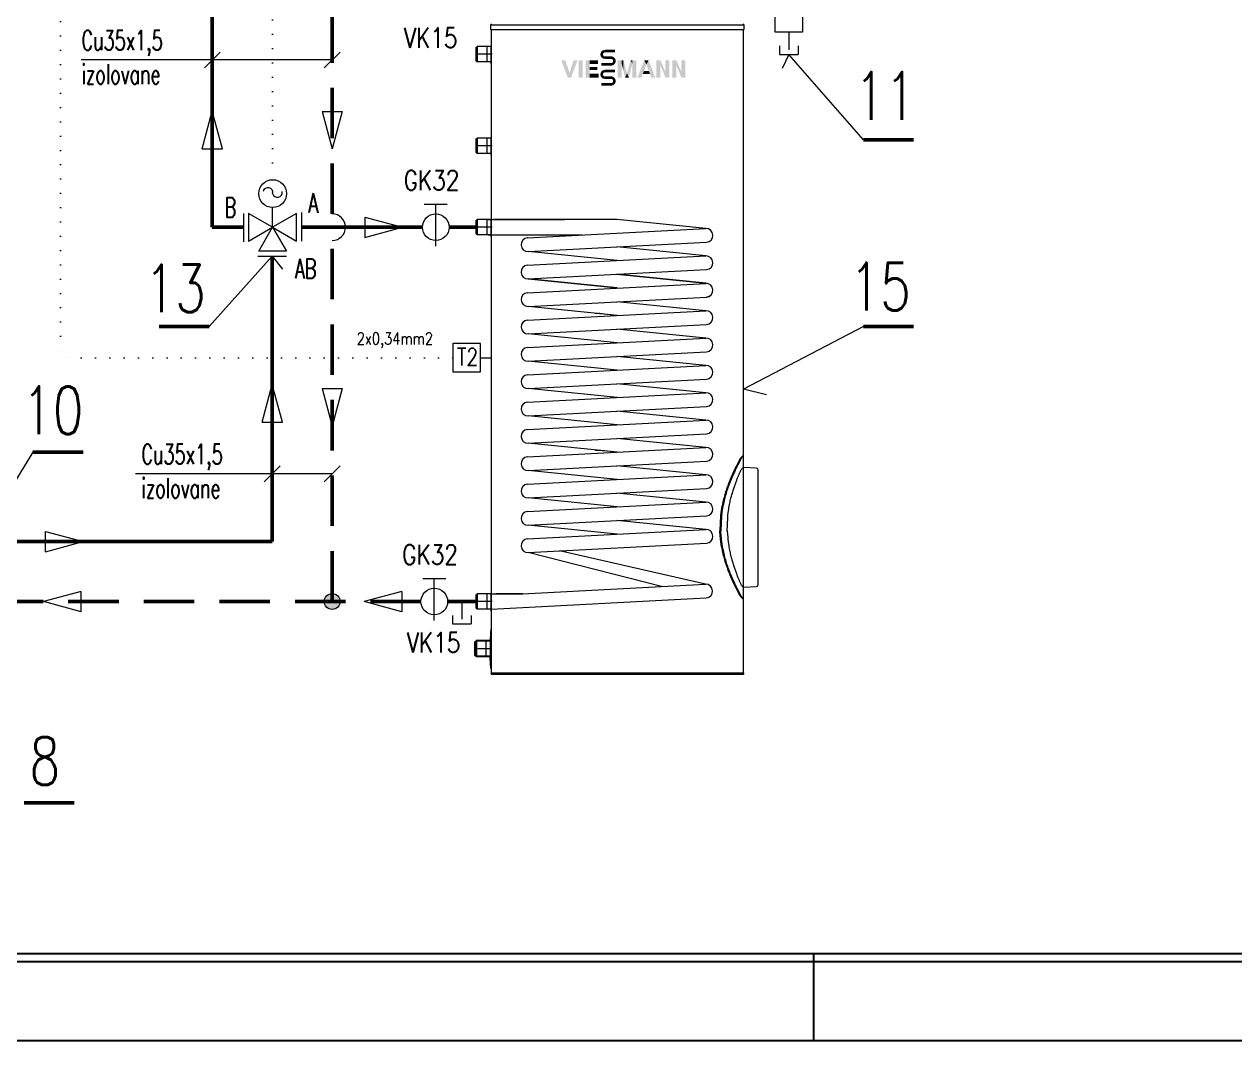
# Model space of a CAD drawing. Header units: millimetres. Extents: x 90740 to 167944, y -39332 to 25855.
# Drawn here: x 141867 to 149496, y 8713 to 15118 of the extents above; entities that cross this region are included whole.
import ezdxf

# ---------------------------------------------------------------- set-up
doc = ezdxf.new("R2010")
doc.units = ezdxf.units.MM
for name, pattern in [('ACAD_ISO07W100', [3, 0, -3]), ('DASHED2', [9.525, 6.35, -3.175]), ('MITTE2', [1.125, 0.75, -0.125, 0.125, -0.125])]:
    doc.linetypes.add(name, pattern=pattern)
for name, color, linetype, lineweight in [('ARMATURY', 7, 'Continuous', 9), ('PISMO-R', 6, 'Continuous', 9), ('POTRUBIE_UK', 1, 'Continuous', 50), ('PRIEČKY', 7, 'Continuous', 9), ('SPIATOCKA', 5, 'DASHED2', 50), ('STENY', 7, 'Continuous', 9), ('tenka', 161, 'Continuous', 9), ('TENKE', 7, 'Continuous', 9), ('UK_PRIVOD', 1, 'Continuous', 50)]:
    doc.layers.add(name, color=color, linetype=linetype, lineweight=lineweight)
doc.layers.add('NETLAC', color=6, linetype='Continuous', plot=False)
doc.layers.add('UK-PRIVOD', color=240, linetype='Continuous')
doc.layers.add('UK-TEXT', color=7, linetype='Continuous')
doc.styles.add('ROMANS', font='romans.shx', dxfattribs={"width": 0.65, "height": 100})
doc.styles.add('STYLE4', font='romans.shx', dxfattribs={"width": 0.75, "height": 125})
doc.styles.add('TEXT125', font='romans.shx', dxfattribs={"width": 0.8, "height": 100})

msp = doc.modelspace()

# ---------------------------------------------------------------- hatches: boundary and pattern name
at = {"layer": 'TENKE'}
h = msp.add_hatch(color=256, dxfattribs=at)
h.paths.add_polyline_path([(143807.6, 11530.3, 0.414214), (143757.6, 11480.3), (143807.6, 11480.3)])
h.paths.add_polyline_path([(143807.6, 11530.3), (143807.6, 11430.3, 0.414214), (143857.6, 11480.3, 0.414214)])
h.paths.add_polyline_path([(143807.6, 11480.3), (143757.6, 11480.3, 0.414214), (143807.6, 11430.3)])

# ---------------------------------------------------------------- linework, layer by layer
for p, q in [((144709, 11226.1, 0.8), (144714.8, 11231.8, 0.8)), ((144709, 11140.5, 0.8), (144709, 11226.1, 0.8)), ((144714.8, 11231.8, 0.8), (144714.8, 11134.8, 0.8)), ((144802.6, 11231.8, 0.8), (144714.8, 11231.8, 0.8)), ((144714.8, 11134.8, 0.8), (144709, 11140.5, 0.8)), ((144802.6, 11134.8, 0.8), (144714.8, 11134.8, 0.8)), ((146843.9, 8713.1), (146843.9, 9263.1))]:
    msp.add_line(p, q)
for points in [[(136843.9, 9213.1), (167343.9, 9213.1), (167343.9, 23063.1), (136843.9, 23063.1)], [(136893.9, 9263.1), (167293.9, 9263.1), (167293.9, 23013.1), (136893.9, 23013.1)]]:
    msp.add_lwpolyline(points, close=True)
at = {"color": 1, "const_width": 16, "elevation": 1}
for points in [[(145589.8, 14948.4), (145526, 14948.4, 0.954221), (145526, 14906.6), (145567.2, 14906.6, -0.925938), (145567.2, 14865.1), (145503.9, 14865.1)], [(145589.8, 14822.4), (145526, 14822.4, 0.954221), (145526, 14780.7), (145567.2, 14780.7, -0.925938), (145567.2, 14739.2), (145503.9, 14739.2)]]:
    msp.add_lwpolyline(points, format="xyb", dxfattribs=at)
at = {"color": 1}
for points in [[(145251.5, 14891, 1), (145276.5, 14891, 1), (145292.3, 14781.9, 1), (145313.3, 14781.9, 1)], [(145303.4, 14810.6, 1), (145313.4, 14781.9, 1), (145329.2, 14891, 1), (145354.2, 14891, 1)], [(145360.7, 14891, 1), (145385.3, 14891, 1), (145360.7, 14781.9, 1), (145385.3, 14781.9, 1)], [(145429.5, 14891, 1), (145404.9, 14891, 1), (145429.5, 14781.9, 1), (145404.9, 14781.9, 1)], [(145483.6, 14891, 1), (145483.6, 14867.3, 1), (145429.7, 14891, 1), (145429.7, 14867.3, 1)], [(145607.3, 14781.9, 1), (145631.9, 14781.9, 1), (145607.3, 14891, 1), (145631.9, 14891, 1)], [(145632, 14869.3, 1), (145631.9, 14891, 1), (145643.4, 14822.6, 1), (145643.4, 14891, 1)], [(145643.4, 14822.6, 1), (145643.4, 14891, 1), (145653.3, 14781.9, 1), (145665.6, 14807.4, 1)], [(145677.7, 14781.9, 1), (145665.7, 14807.3, 1), (145699.1, 14870.1, 1), (145688, 14890.8, 1)], [(145699.1, 14870.1, 1), (145688, 14890.8, 1), (145699.4, 14891, 1)], [(145699.3, 14781.9, 1), (145723.9, 14781.9, 1), (145699.3, 14891, 1), (145723.9, 14891, 1)], [(145731.8, 14781.9, 1), (145756.9, 14781.9, 1), (145773.7, 14891, 1), (145787.8, 14864.9, 1)], [(145773.7, 14891, 1), (145787.8, 14864.9, 1), (145801.9, 14891, 1)], [(145801.9, 14891, 1), (145787.8, 14864.7, 1), (145843.2, 14781.9, 1), (145818.1, 14781.9, 1)], [(145851.3, 14781.9, 1), (145876.1, 14781.9, 1), (145851.3, 14891, 1), (145876.1, 14891, 1)], [(145908.1, 14781.9, 1), (145908.2, 14816.3, 1), (145876.1, 14857.9, 1), (145876.1, 14891, 1)], [(145908.1, 14781.9, 1), (145932.8, 14781.9, 1), (145908.1, 14891, 1), (145932.8, 14891, 1)], [(145951.8, 14781.9, 1), (145976.5, 14781.9, 1), (145951.8, 14891, 1), (145976.5, 14891, 1)], [(146008.6, 14781.9, 1), (146008.7, 14816.3, 1), (145976.5, 14857.9, 1), (145976.5, 14891, 1)], [(146008.6, 14781.9, 1), (146033.3, 14781.9, 1), (146008.6, 14891, 1), (146033.3, 14891, 1)], [(145478.9, 14847.4, 1), (145478.9, 14828.6, 1), (145429.5, 14847.4, 1), (145429.5, 14828.6, 1)], [(145486.4, 14805.6, 1), (145486.4, 14781.9, 1), (145429.5, 14805.6, 1), (145429.5, 14781.9, 1)], [(145653.3, 14781.9, 1), (145665.6, 14807.4, 1), (145677.7, 14781.9, 1), (145665.7, 14807.3, 1)], [(145765, 14803.7, 1), (145771.9, 14822.5, 1), (145810.2, 14803.7, 1), (145803.4, 14822.5, 1)]]:
    msp.add_solid(points, dxfattribs=at)
at = {"layer": 'ARMATURY', "ltscale": 2}
for p, q in [((146684.9, 15067.9, 0.4), (146684.9, 14956.8, 0.4)), ((146626.3, 14980.6, 0.4), (146626.3, 14927.9, 0.4)), ((146743.5, 14980.6, 0.4), (146743.5, 14927.9, 0.4)), ((146626.3, 14927.9, 0.4), (146743.5, 14927.9, 0.4)), ((143432.3, 13838.7, 1.5), (143432.3, 13962.8, 1.5)), ((144460.1, 13719.7, 0.8), (144460.1, 13982.5, 0.8)), ((143250, 13746.5, 1.5), (143250, 13926, 1.5)), ((143432.3, 13838.7, 1.5), (143281.1, 13926, 1.5)), ((143281.1, 13926, 1.5), (143281.1, 13751.5, 1.5)), ((143583.5, 13926, 1.5), (143432.3, 13838.7, 1.5)), ((143583.5, 13751.5, 1.5), (143583.5, 13926, 1.5)), ((143614.6, 13931, 1.5), (143614.6, 13751.5, 1.5)), ((143281.1, 13751.5, 1.5), (143432.3, 13838.7, 1.5)), ((143345, 13687.5, 1.5), (143432.3, 13838.7, 1.5)), ((143432.3, 13838.7, 1.5), (143583.5, 13751.5, 1.5)), ((143432.3, 13838.7, 1.5), (143519.6, 13687.5, 1.5)), ((143519.6, 13687.5, 1.5), (143345, 13687.5, 1.5)), ((143340, 13656.4, 1.5), (143519.6, 13656.4, 1.5)), ((144451.1, 11361.3, 0.8), (144451.1, 11624.1, 0.8)), ((144624.4, 11480.3, 0.3), (144624.4, 11369.3, 0.3)), ((144565.8, 11393.1, 0.3), (144565.8, 11340.4, 0.3)), ((144683, 11393.1, 0.3), (144683, 11340.4, 0.3)), ((144565.8, 11340.4, 0.3), (144683, 11340.4, 0.3))]:
    msp.add_line(p, q, dxfattribs=at)
at = {"layer": 'ARMATURY'}
for p, q in [((144532, 13982.5, 0.8), (144388.2, 13982.5, 0.8)), ((144523, 11624.1, 0.8), (144379.2, 11624.1, 0.8))]:
    msp.add_line(p, q, dxfattribs=at)
at = {"layer": 'ARMATURY', "ltscale": 2}
msp.add_circle((143432.3, 14050.5, 1.5), 87.7, dxfattribs=at)
at = {"layer": 'ARMATURY'}
for centre in [(144460.1, 13838.7, 0.8), (144451.1, 11480.3, 0.8)]:
    msp.add_circle(centre, 84, dxfattribs=at)
at = {"layer": 'ARMATURY', "ltscale": 2}
for centre, start, end in [((143402.5, 14057.4, 1.5), 346.96176, 166.96176), ((143462.2, 14057.4, 1.5), 193.03824, 13.03824)]:
    msp.add_arc(centre, 30.7, start, end, dxfattribs=at)
at = {"layer": 'ARMATURY'}
msp.add_arc((143807.6, 13838.7, 1), 84, 270, 90, dxfattribs=at)
at = {"layer": 'NETLAC'}
msp.add_lwpolyline([(167943.9, 8713.1), (136343.9, 8713.1), (136343.9, 23563.1), (167943.9, 23563.1)], close=True, dxfattribs=at)
at = {"layer": 'PISMO-R', "color": 4}
for p, q in [((143807.6, 14892.5, 1), (142225.8, 14892.5, 1)), ((143002, 14842.5, 1), (143102, 14942.5, 1)), ((143757.6, 14842.5, 1), (143857.6, 14942.5, 1)), ((143807.6, 12285, 1), (142567.7, 12285, 1)), ((143379.8, 12235, 1), (143479.8, 12335, 1)), ((143757.6, 12235, 1), (143857.6, 12335, 1))]:
    msp.add_line(p, q, dxfattribs=at)
at = {"layer": 'PISMO-R', "color": 0}
for p, q in [((147155.7, 14388.7, 0), (146684.9, 14927.9, 0.4)), ((143032.4, 13213.5, 0.7), (143429.8, 13656.4, 1.5)), ((147155.7, 13213.5, 0), (146399.6, 12818.7, 0.8)), ((141921.7, 12422, 1), (141370.8, 11526.2, 1.2))]:
    msp.add_line(p, q, dxfattribs=at)
at = {"layer": 'SPIATOCKA', "ltscale": 50}
for p, q in [((143807.6, 13922.7, 1), (143807.6, 15289.6, 1)), ((143807.6, 11480.3, 1), (143807.6, 13754.7, 1)), ((144367.1, 11480.3, 0.8), (141674.1, 11480.3, 1)), ((144713.7, 11480.3, 0.8), (144535.1, 11480.3, 0.8))]:
    msp.add_line(p, q, dxfattribs=at)
at = {"layer": 'STENY'}
for p, q in [((144804.8, 15110.9, 0.8), (144804.8, 15083.9, 0.8)), ((146404.6, 15110.9, 0.8), (144804.8, 15110.9, 0.8)), ((146404.6, 15083.9, 0.8), (146404.6, 15110.9, 0.8)), ((144804.8, 15083.9, 0.8), (144956.2, 15083.9, 0.8)), ((144809.8, 15083.9, 0.8), (144809.8, 11030.2, 0.8)), ((144956.2, 15083.9, 0.8), (146404.6, 15083.9, 0.8)), ((146399.6, 11030.2, 0.8), (146399.6, 15083.9, 0.8)), ((144714.8, 14971.1, 0.8), (144720.6, 14976.8, 0.8)), ((144714.8, 14885.5, 0.8), (144714.8, 14971.1, 0.8)), ((144720.6, 14976.8, 0.8), (144720.6, 14879.8, 0.8)), ((144808.4, 14976.8, 0.8), (144720.6, 14976.8, 0.8)), ((144782.4, 14976.8, 0.8), (144782.4, 14879.8, 0.8)), ((144808.4, 14976.8, 0.8), (144808.4, 14879.8, 0.8)), ((144815.6, 14928.3, 0.8), (144714.8, 14928.3, 0.8)), ((144720.6, 14879.8, 0.8), (144714.8, 14885.5, 0.8)), ((144808.4, 14879.8, 0.8), (144720.6, 14879.8, 0.8)), ((144714.8, 14394.8, 0.8), (144720.6, 14400.5, 0.8)), ((144714.8, 14309.2, 0.8), (144714.8, 14394.8, 0.8)), ((144815.6, 14352, 0.8), (144714.8, 14352, 0.8)), ((144720.6, 14400.5, 0.8), (144720.6, 14303.5, 0.8)), ((144808.4, 14400.5, 0.8), (144720.6, 14400.5, 0.8)), ((144782.4, 14400.5, 0.8), (144782.4, 14303.5, 0.8)), ((144808.4, 14400.5, 0.8), (144808.4, 14303.5, 0.8)), ((144720.6, 14303.5, 0.8), (144714.8, 14309.2, 0.8)), ((144808.4, 14303.5, 0.8), (144720.6, 14303.5, 0.8)), ((144714.8, 13881.5, 0.8), (144720.6, 13887.3, 0.8)), ((144720.6, 13887.3, 0.8), (144720.6, 13790.2, 0.8)), ((144808.4, 13887.3, 0.8), (144720.6, 13887.3, 0.8)), ((144782.4, 13887.3, 0.8), (144782.4, 13790.2, 0.8)), ((144808.4, 13887.3, 0.8), (144808.4, 13790.2, 0.8)), ((145601, 13886.7, 0.8), (144823.2, 13887.1, 0.8)), ((144714.8, 13796, 0.8), (144714.8, 13881.5, 0.8)), ((144815.6, 13838.7, 0.8), (144714.8, 13838.7, 0.8)), ((144720.6, 13790.2, 0.8), (144714.8, 13796, 0.8)), ((144808.4, 13790.2, 0.8), (144720.6, 13790.2, 0.8)), ((145042.9, 13685.1, 0.8), (146166.6, 13744, 0.8)), ((145038.4, 13598.8, 0.8), (146162, 13657.7, 0.8)), ((145603.9, 13628.5, 0.8), (145042.9, 13685.1, 0.8)), ((146162, 13657.7, 0.8), (145601, 13714.3, 0.8)), ((145042.9, 13512.8, 0.8), (146166.6, 13571.7, 0.8)), ((145603.9, 13456.1, 0.8), (145042.9, 13512.8, 0.8)), ((145603.9, 13455.6, 0.8), (145042.9, 13512.2, 0.8)), ((146162, 13485.4, 0.8), (145601, 13542, 0.8)), ((146162, 13484.8, 0.8), (145601, 13541.4, 0.8)), ((145038.4, 13425.9, 0.8), (146162, 13484.8, 0.8)), ((145042.9, 13339.9, 0.8), (146166.6, 13398.8, 0.8)), ((146162, 13312.5, 0.8), (145601, 13369.1, 0.8)), ((145038.4, 13253.6, 0.8), (146162, 13312.5, 0.8)), ((145603.9, 13283.2, 0.8), (145042.9, 13339.9, 0.8)), ((145042.9, 13167.5, 0.8), (146166.6, 13226.4, 0.8)), ((145603.9, 13110.9, 0.8), (145042.9, 13167.5, 0.8)), ((145042.9, 12995.2, 0.8), (146166.6, 13054.1, 0.8)), ((145603.9, 12938.6, 0.8), (145042.9, 12995.2, 0.8)), ((146162, 12967.8, 0.8), (145601, 13024.5, 0.8)), ((145042.9, 12822.9, 0.8), (146166.6, 12881.8, 0.8)), ((145603.9, 12766.3, 0.8), (145042.9, 12822.9, 0.8)), ((146162, 12795.5, 0.8), (145601, 12852.1, 0.8)), ((145038.4, 12736.6, 0.8), (146162, 12795.5, 0.8)), ((145042.9, 12650.6, 0.8), (146166.6, 12709.5, 0.8)), ((146162, 12623.2, 0.8), (145601, 12679.8, 0.8)), ((145038.4, 12564.3, 0.8), (146162, 12623.2, 0.8)), ((145603.9, 12593.9, 0.8), (145042.9, 12650.6, 0.8)), ((145042.9, 12478.3, 0.8), (146166.6, 12537.1, 0.8)), ((145038.4, 12392, 0.8), (146162, 12450.9, 0.8)), ((145603.9, 12421.6, 0.8), (145042.9, 12478.3, 0.8)), ((146162, 12450.9, 0.8), (145601, 12507.5, 0.8)), ((145042.9, 12305.9, 0.8), (146166.6, 12364.8, 0.8)), ((146399.6, 12396.6, 0.8), (146393.8, 12396.6, 0.8)), ((146399.6, 12327.3, 0.8), (146399.6, 12396.6, 0.8)), ((145603.9, 12249.3, 0.8), (145042.9, 12305.9, 0.8)), ((146480.6, 12321.7, 0.8), (146402.4, 12324.5, 0.8)), ((146491.7, 11585.9, 0.8), (146491.7, 12310.2, 0.8)), ((145042.9, 12133.6, 0.8), (146166.6, 12192.5, 0.8)), ((145603.9, 12077, 0.8), (145042.9, 12133.6, 0.8)), ((146162, 12106.2, 0.8), (145601, 12162.9, 0.8)), ((145038.4, 12047.3, 0.8), (146162, 12106.2, 0.8)), ((145042.9, 11961.3, 0.8), (146166.6, 12020.2, 0.8)), ((146162, 11933.9, 0.8), (145601, 11990.5, 0.8)), ((145038.4, 11875, 0.8), (146162, 11933.9, 0.8)), ((145603.9, 11904.6, 0.8), (145042.9, 11961.3, 0.8)), ((145042.9, 11789, 0.8), (146166.6, 11847.8, 0.8)), ((145883.5, 11574.7, 0.8), (145042.9, 11789, 0.8)), ((146159.8, 11589.2, 0.8), (145240.9, 11799.3, 0.8)), ((144714.8, 11523.1, 0.8), (144720.6, 11528.9, 0.8)), ((144714.8, 11437.6, 0.8), (144714.8, 11523.1, 0.8)), ((144720.6, 11528.9, 0.8), (144720.6, 11431.8, 0.8)), ((144808.4, 11528.9, 0.8), (144720.6, 11528.9, 0.8)), ((144782.4, 11528.9, 0.8), (144782.4, 11431.8, 0.8)), ((144808.4, 11528.9, 0.8), (144808.4, 11431.8, 0.8)), ((145007, 11528.8, 0.8), (144841.6, 11528.9, 0.8)), ((145007, 11528.8, 0.8), (146159.8, 11589.2, 0.8)), ((146399.6, 11499.5, 0.8), (146399.6, 11568.8, 0.8)), ((146402.4, 11571.6, 0.8), (146480.6, 11574.4, 0.8)), ((144815.6, 11480.3, 0.8), (144714.8, 11480.3, 0.8)), ((144809.8, 11432.2, 0.8), (146164.3, 11503.1, 0.8)), ((146393.8, 11499.5, 0.8), (146399.6, 11499.5, 0.8)), ((144720.6, 11431.8, 0.8), (144714.8, 11437.6, 0.8)), ((144808.4, 11431.8, 0.8), (144720.6, 11431.8, 0.8)), ((144808.3, 11308.5, 0.8), (144804, 11242.9, 0.8)), ((144809.8, 11308.4, 0.8), (144809.8, 11308.4, 0.8)), ((144776.6, 11231.8, 0.8), (144776.6, 11134.8, 0.8)), ((144802.6, 11231.8, 0.8), (144802.6, 11134.8, 0.8)), ((144808.3, 11058.1, 0.8), (144804, 11123.7, 0.8)), ((144809.1, 11057.5, 0.8), (144809.1, 11057.5, 0.8)), ((144809.8, 11030.2, 0.8), (144960.6, 11030.2, 0.8)), ((144809.8, 11023.4, 0.8), (146399.6, 11023.4, 0.8)), ((144960.6, 11030.2, 0.8), (146399.6, 11030.2, 0.8))]:
    msp.add_line(p, q, dxfattribs=at)
at = {"layer": 'STENY', "ltscale": 2}
for p, q in [((144790.1, 13887.1, 0.8), (145271.2, 13887.1, 0.8)), ((146162, 13830, 0.8), (145601, 13886.7, 0.8)), ((145038.4, 13771.1, 0.8), (146162, 13830, 0.8)), ((144790.1, 13790.4, 0.8), (145382.2, 13790.4, 0.8)), ((146162, 13312.5, 0.8), (145601, 13369.1, 0.8)), ((145038.4, 13253.6, 0.8), (146162, 13312.5, 0.8)), ((145603.9, 13283.2, 0.8), (145524.1, 13291.3, 0.8)), ((145042.9, 13167.5, 0.8), (146166.6, 13226.4, 0.8)), ((145038.4, 13081.3, 0.8), (146162, 13140.2, 0.8)), ((145603.9, 13110.9, 0.8), (145042.9, 13167.5, 0.8)), ((146162, 13140.2, 0.8), (145601, 13196.8, 0.8)), ((145038.4, 12908.9, 0.8), (146162, 12967.8, 0.8)), ((145038.4, 12392, 0.8), (146162, 12450.9, 0.8)), ((146162, 12450.9, 0.8), (145601, 12507.5, 0.8)), ((145042.9, 12305.9, 0.8), (146166.6, 12364.8, 0.8)), ((145603.9, 12421.6, 0.8), (145524.1, 12429.7, 0.8)), ((145603.9, 12249.3, 0.8), (145042.9, 12305.9, 0.8)), ((146162, 12278.5, 0.8), (145601, 12335.2, 0.8)), ((145038.4, 12219.6, 0.8), (146162, 12278.5, 0.8)), ((144808.4, 11528.9, 0.8), (145008.9, 11528.9, 0.8)), ((144808.4, 11432.1, 0.8), (144809.8, 11432.1, 0.8))]:
    msp.add_line(p, q, dxfattribs=at)
at = {"layer": 'STENY', "color": 7, "linetype": 'MITTE2'}
msp.add_line((144809.8, 11183.3, 0.8), (144709, 11183.3, 0.8), dxfattribs=at)
at = {"layer": 'STENY'}
for points in [[(146393.8, 12396.6), (146390.4, 12393.9), (146387.3, 12390.9), (146384.5, 12387.6), (146381.9, 12384.2), (146379.6, 12380.6), (146377.3, 12376.9), (146375.1, 12373), (146373, 12369.1), (146370.9, 12365.1), (146368.7, 12361), (146366.5, 12356.9), (146364.3, 12352.7), (146362.1, 12348.4), (146359.8, 12343.9), (146357.4, 12339.3), (146355, 12334.5), (146352.5, 12329.5), (146350, 12324.4), (146347.4, 12319.1), (146344.7, 12313.6), (146342, 12307.9), (146339.2, 12302.1), (146336.4, 12296.1), (146333.5, 12289.9), (146330.7, 12283.5), (146327.7, 12277), (146324.8, 12270.4), (146321.9, 12263.6), (146318.9, 12256.6), (146315.9, 12249.5), (146313, 12242.3), (146310, 12234.9), (146307.1, 12227.4), (146304.1, 12219.7), (146301.2, 12211.9), (146298.3, 12204), (146295.5, 12196), (146292.7, 12187.8), (146289.9, 12179.5), (146287.2, 12171.2), (146284.6, 12162.7), (146282, 12154), (146279.4, 12145.1), (146276.9, 12135.8), (146274.4, 12126.2), (146271.9, 12116.2), (146269.4, 12105.6), (146267, 12094.4), (146264.5, 12082.5), (146262.1, 12069.5), (146259.7, 12055.1), (146257.4, 12038.9), (146255.2, 12020.5), (146250.8, 11925.9)], [(146399.6, 12396.6), (146396.2, 12393.9), (146393.1, 12390.9), (146390.3, 12387.6), (146387.7, 12384.2), (146385.3, 12380.6), (146383.1, 12376.9), (146380.9, 12373), (146378.8, 12369.1), (146376.6, 12365.1), (146374.5, 12361), (146372.3, 12356.9), (146370.1, 12352.7), (146367.8, 12348.4), (146365.5, 12343.9), (146363.2, 12339.3), (146360.8, 12334.5), (146358.3, 12329.5), (146355.7, 12324.4), (146353.1, 12319.1), (146350.4, 12313.6), (146347.7, 12307.9), (146345, 12302.1), (146342.1, 12296.1), (146339.3, 12289.9), (146336.4, 12283.5), (146333.5, 12277), (146330.6, 12270.4), (146327.6, 12263.6), (146324.7, 12256.6), (146321.7, 12249.5), (146318.7, 12242.3), (146315.8, 12234.9), (146312.8, 12227.4), (146309.9, 12219.7), (146307, 12211.9), (146304.1, 12204), (146301.3, 12196), (146298.4, 12187.8), (146295.7, 12179.5), (146293, 12171.2), (146290.3, 12162.7), (146287.7, 12154), (146285.2, 12145.1), (146282.6, 12135.8), (146280.1, 12126.2), (146277.7, 12116.2), (146275.2, 12105.6), (146272.8, 12094.4), (146270.3, 12082.5), (146267.9, 12069.5), (146265.5, 12055.1), (146263.2, 12038.9), (146261, 12020.5), (146256.5, 11925.9)], [(146297.3, 11924.7), (146300.1, 12009.7), (146301.6, 12025.4), (146303.2, 12039.2), (146304.9, 12051.4), (146306.5, 12062.5), (146308.2, 12072.6), (146309.9, 12082.1), (146311.6, 12091.1), (146313.3, 12099.7), (146315, 12107.9), (146316.8, 12115.7), (146318.6, 12123.3), (146320.4, 12130.7), (146322.2, 12137.9), (146324.1, 12145.1), (146326, 12152.1), (146328, 12159.1), (146330, 12165.9), (146332, 12172.6), (146334, 12179.3), (146336.1, 12185.8), (146338.1, 12192.2), (146340.2, 12198.5), (146342.3, 12204.6), (146344.4, 12210.7), (146346.5, 12216.6), (146348.6, 12222.4), (146350.6, 12228.1), (146352.7, 12233.6), (146354.7, 12239), (146356.8, 12244.3), (146358.8, 12249.4), (146360.7, 12254.3), (146362.7, 12259.2), (146364.6, 12263.8), (146366.4, 12268.4), (146368.3, 12272.7), (146370, 12277), (146371.8, 12281), (146373.5, 12285), (146375.1, 12288.8), (146376.8, 12292.5), (146378.5, 12296.1), (146380.2, 12299.6), (146381.9, 12303.1), (146383.6, 12306.5), (146385.5, 12309.9), (146387.4, 12313.1), (146389.3, 12316.2), (146391.4, 12319), (146393.5, 12321.4), (146395.7, 12323.3), (146398, 12324.6), (146400.4, 12325.3)], [(146393.8, 11499.5), (146390.4, 11502.2), (146387.3, 11505.2), (146384.5, 11508.4), (146381.9, 11511.9), (146379.6, 11515.5), (146377.3, 11519.2), (146375.1, 11523.1), (146373, 11527), (146370.9, 11531), (146368.7, 11535.1), (146366.5, 11539.2), (146364.3, 11543.4), (146362.1, 11547.7), (146359.8, 11552.2), (146357.4, 11556.8), (146355, 11561.6), (146352.5, 11566.6), (146350, 11571.7), (146347.4, 11577), (146344.7, 11582.5), (146342, 11588.2), (146339.2, 11594), (146336.4, 11600), (146333.5, 11606.2), (146330.7, 11612.5), (146327.7, 11619), (146324.8, 11625.7), (146321.9, 11632.5), (146318.9, 11639.5), (146315.9, 11646.6), (146313, 11653.8), (146310, 11661.2), (146307.1, 11668.7), (146304.1, 11676.4), (146301.2, 11684.2), (146298.3, 11692.1), (146295.5, 11700.1), (146292.7, 11708.3), (146289.9, 11716.6), (146287.2, 11724.9), (146284.6, 11733.4), (146282, 11742.1), (146279.4, 11751), (146276.9, 11760.2), (146274.4, 11769.9), (146271.9, 11779.9), (146269.4, 11790.5), (146267, 11801.7), (146264.5, 11813.6), (146262.1, 11826.6), (146259.7, 11841), (146257.4, 11857.2), (146255.2, 11875.6), (146253.1, 11896.6), (146251.1, 11920.7), (146250.8, 11925.9)], [(146399.6, 11499.5), (146396.2, 11502.2), (146393.1, 11505.2), (146390.3, 11508.4), (146387.7, 11511.9), (146385.3, 11515.5), (146383.1, 11519.2), (146380.9, 11523.1), (146378.8, 11527), (146376.6, 11531), (146374.5, 11535.1), (146372.3, 11539.2), (146370.1, 11543.4), (146367.8, 11547.7), (146365.5, 11552.2), (146363.2, 11556.8), (146360.8, 11561.6), (146358.3, 11566.6), (146355.7, 11571.7), (146353.1, 11577), (146350.4, 11582.5), (146347.7, 11588.2), (146345, 11594), (146342.1, 11600), (146339.3, 11606.2), (146336.4, 11612.5), (146333.5, 11619), (146330.6, 11625.7), (146327.6, 11632.5), (146324.7, 11639.5), (146321.7, 11646.6), (146318.7, 11653.8), (146315.8, 11661.2), (146312.8, 11668.7), (146309.9, 11676.4), (146307, 11684.2), (146304.1, 11692.1), (146301.3, 11700.1), (146298.4, 11708.3), (146295.7, 11716.6), (146293, 11724.9), (146290.3, 11733.4), (146287.7, 11742.1), (146285.2, 11751), (146282.6, 11760.2), (146280.1, 11769.9), (146277.7, 11779.9), (146275.2, 11790.5), (146272.8, 11801.7), (146270.3, 11813.6), (146267.9, 11826.6), (146265.5, 11841), (146263.2, 11857.2), (146261, 11875.6), (146258.8, 11896.6), (146256.9, 11920.7), (146256.5, 11925.9)], [(146297.2, 11925.9), (146297.3, 11924.7), (146298.7, 11904.3), (146300.1, 11886.4), (146301.6, 11870.7), (146303.2, 11856.9), (146304.9, 11844.7), (146306.5, 11833.6), (146308.2, 11823.5), (146309.9, 11814), (146311.6, 11805), (146313.3, 11796.4), (146315, 11788.2), (146316.8, 11780.3), (146318.6, 11772.8), (146320.4, 11765.4), (146322.2, 11758.1), (146324.1, 11751), (146326, 11744), (146328, 11737), (146330, 11730.2), (146332, 11723.5), (146334, 11716.8), (146336.1, 11710.3), (146338.1, 11703.9), (146340.2, 11697.6), (146342.3, 11691.5), (146344.4, 11685.4), (146346.5, 11679.5), (146348.6, 11673.7), (146350.6, 11668), (146352.7, 11662.5), (146354.7, 11657.1), (146356.8, 11651.8), (146358.8, 11646.7), (146360.7, 11641.8), (146362.7, 11636.9), (146364.6, 11632.3), (146366.4, 11627.7), (146368.3, 11623.3), (146370, 11619.1), (146371.8, 11615.1), (146373.5, 11611.1), (146375.1, 11607.3), (146376.8, 11603.6), (146378.5, 11600), (146380.2, 11596.5), (146381.9, 11593), (146383.6, 11589.6), (146385.5, 11586.2), (146387.4, 11583), (146389.3, 11579.9), (146391.4, 11577.1), (146393.5, 11574.7), (146395.7, 11572.8), (146398, 11571.5), (146400.4, 11570.8)]]:
    msp.add_lwpolyline(points, dxfattribs=at)
at = {"layer": 'STENY', "elevation": 0.8}
for points in [[(144809.1, 11057.5, -0.395167), (144808.3, 11058.1, -0.395167)], [(144809.1, 11057.5, 0.395167), (144809.8, 11058.1, 0.395167)]]:
    msp.add_lwpolyline(points, format="xyb", dxfattribs=at)
at = {"layer": 'STENY'}
for centre, radius, start, end in [((144811.5, 15110.9, 0.8), 6.74, 90, 180), ((146397.9, 15110.9, 0.8), 6.74, 0, 90), ((145237.7, 14928.3, 0.8), 432, 172.07203, 173.55012), ((145237.7, 14352, 0.8), 432, 172.07203, 173.55012), ((145237.7, 13838.7, 0.8), 432, 172.07203, 173.55012), ((146164.3, 13787, 0.8), 43.1, 273, 93), ((145040.6, 13728.1, 0.8), 43.1, 93, 273), ((146164.3, 13614.7, 0.8), 43.1, 273, 93), ((145040.6, 13555.8, 0.8), 43.1, 93, 273), ((146164.3, 13442.4, 0.8), 43.1, 273, 93), ((146164.3, 13441.8, 0.8), 43.1, 273, 93), ((145040.6, 13382.9, 0.8), 43.1, 93, 273), ((146164.3, 13269.5, 0.8), 43.1, 273, 93), ((146164.3, 13269.5, 0.8), 43.1, 273, 93), ((145040.6, 13210.6, 0.8), 43.1, 93, 273), ((145040.6, 13210.6, 0.8), 43.1, 93, 273), ((146164.3, 13097.1, 0.8), 43.1, 273, 93), ((145040.6, 13038.2, 0.8), 43.1, 93, 273), ((145040.6, 12865.9, 0.8), 43.1, 93, 273), ((146164.3, 12924.8, 0.8), 43.1, 273, 93), ((146164.3, 12752.5, 0.8), 43.1, 273, 93), ((145040.6, 12693.6, 0.8), 43.1, 93, 273), ((146164.3, 12580.2, 0.8), 43.1, 273, 93), ((145040.6, 12521.3, 0.8), 43.1, 93, 273), ((146164.3, 12407.8, 0.8), 43.1, 273, 93), ((146164.3, 12407.8, 0.8), 43.1, 273, 93), ((145040.6, 12348.9, 0.8), 43.1, 93, 273), ((145040.6, 12348.9, 0.8), 43.1, 93, 273), ((146402.5, 12327.3, 0.8), 2.88, 179.99262, 267.9845), ((146480.2, 12310.2, 0.8), 11.5, 0.00005, 87.99922), ((145040.6, 12176.6, 0.8), 43.1, 93, 273), ((146164.3, 12235.5, 0.8), 43.1, 273, 93), ((146164.3, 12063.2, 0.8), 43.1, 273, 93), ((145040.6, 12004.3, 0.8), 43.1, 93, 273), ((146164.3, 11890.9, 0.8), 43.1, 273, 93), ((145040.6, 11832, 0.8), 43.1, 93, 273), ((145237.7, 11480.3, 0.8), 432, 172.07203, 173.55012), ((146162, 11546.2, 0.8), 43.1, 273, 93), ((146402.5, 11568.8, 0.8), 2.88, 92.01554, 179.99244), ((146480.2, 11585.9, 0.8), 11.5, 272.00078, 359.99995), ((144809.1, 11308.4, 0.8), 0.72, 0, 90), ((145231.9, 11183.3, 0.8), 432, 172.07203, 173.55012), ((144812, 11026.8, 0.8), 4.04, 122.7282, 237.2718), ((146397.4, 11026.8, 0.8), 4.04, 302.7282, 57.2718)]:
    msp.add_arc(centre, radius, start, end, dxfattribs=at)
at = {"layer": 'STENY', "extrusion": (0, 0, -1)}
for centre, radius, start, end in [((-145237.7, 14928.3, -0.8), 432, 352.07204, 353.55003), ((-145237.7, 14352, -0.8), 432, 352.07204, 353.55003), ((-145237.7, 13838.7, -0.8), 432, 352.07204, 353.55003), ((-145237.7, 11480.3, -0.8), 432, 352.07204, 353.55003), ((-144809.1, 11308.4, -0.8), 0.72, 3.7508, 90), ((-145231.9, 11183.3, -0.8), 432, 352.07204, 353.55003)]:
    msp.add_arc(centre, radius, start, end, dxfattribs=at)
at = {"layer": 'STENY', "ltscale": 2}
for centre, radius in [((145464, 12696, 0.8), 598.3), ((145488.1, 13174.7, 0.8), 119.7), ((145464, 11834.3, 0.8), 598.3), ((145488.1, 12313, 0.8), 119.7)]:
    msp.add_arc(centre, radius, 84.23565, 90, dxfattribs=at)
at = {"layer": 'tenka'}
msp.add_line((144742.1, 13016.6, 0.8), (144814.2, 13016.6, 0.8), dxfattribs=at)
at = {"layer": 'TENKE', "color": 7, "linetype": 'ACAD_ISO07W100', "ltscale": 30}
for p, q in [((143431.3, 17307.2, 1.4), (143430.7, 14138.2, 1.5)), ((142095.4, 16845.8, 1.3), (142094.9, 13016.6, 1.4)), ((144568.6, 13016.6, 0.8), (142094.8, 13016.6, -0.2))]:
    msp.add_line(p, q, dxfattribs=at)
at = {"layer": 'TENKE', "ltscale": 50}
msp.add_line((146684.9, 14927.9, 0.4), (146643.6, 14839.1, 0), dxfattribs=at)
at = {"layer": 'TENKE'}
for p, q in [((142988.2, 14332.7, 1), (143052, 14569.3, 1)), ((143115.9, 14332.7, 1), (143052, 14569.3, 1)), ((143743.8, 14568.5, 1), (143807.6, 14331.9, 1)), ((143743.8, 14568.5, 1), (143871.5, 14568.5, 1)), ((143871.5, 14568.5, 1), (143807.6, 14331.9, 1)), ((142988.2, 14332.7, 1), (143115.9, 14332.7, 1)), ((144013.5, 13902.6, 1.6), (144250.1, 13838.7, 1.6)), ((144013.5, 13902.6, 1.6), (144013.5, 13774.9, 1.6)), ((144013.5, 13774.9, 1.6), (144250.1, 13838.7, 1.6)), ((143429.8, 13656.4, 1.5), (143494.7, 13574.4, 1.6)), ((143366, 12610.7, 1), (143429.8, 12847.3, 1)), ((143493.7, 12610.7, 1), (143429.8, 12847.3, 1)), ((143743.8, 12822.4, -1), (143807.6, 12585.8, -1)), ((143743.8, 12822.4, -1), (143871.5, 12822.4, -1)), ((143871.5, 12822.4, -1), (143807.6, 12585.8, -1)), ((146544.5, 12783, 0.8), (146399.6, 12818.7, 0.8)), ((143366, 12610.7, 1), (143493.7, 12610.7, 1)), ((142000.6, 11922, 1), (142237.2, 11858.1, 1)), ((142000.6, 11794.3, 1), (142000.6, 11922, 1)), ((142000.6, 11794.3, 1), (142237.2, 11858.1, 1)), ((142225.8, 11544.2, 1), (141989.2, 11480.3, 1)), ((142225.8, 11416.5, 1), (142225.8, 11544.2, 1)), ((144246.3, 11544.2, 1.2), (144009.7, 11480.3, 1.2)), ((144246.3, 11544.2, 1.2), (144246.3, 11416.5, 1.2)), ((142225.8, 11416.5, 1), (141989.2, 11480.3, 1)), ((144246.3, 11416.5, 1.2), (144009.7, 11480.3, 1.2))]:
    msp.add_line(p, q, dxfattribs=at)
for points, elevation in [([(146598.5, 15475.9), (146771.2, 15475.9), (146771.2, 15067.9), (146598.5, 15067.9)], 0.4), ([(144742.1, 13106.5), (144568.6, 13106.5), (144568.6, 12926.8), (144742.1, 12926.8)], 0.8)]:
    msp.add_lwpolyline(points, close=True, dxfattribs=dict(at, elevation=elevation))
msp.add_circle((143807.6, 11480.3, 0.5), 50, dxfattribs=at)
at = {"layer": 'UK_PRIVOD'}
for p, q in [((143052, 13838.7, 1), (143052, 16129.4, 1)), ((143429.8, 11858.1, 1), (143429.8, 13656.4, 1.5)), ((143429.8, 11858.1, 1), (141185.1, 11858.1, 1))]:
    msp.add_line(p, q, dxfattribs=at)
at = {"layer": 'UK_PRIVOD', "ltscale": 2}
for p, q in [((147471.3, 14388.7, 0), (147155.7, 14388.7, 0)), ((143250, 13838.7, 1.4), (143052, 13838.7, 1.4)), ((144376.1, 13838.7, 0.8), (143614.6, 13838.7, 1.3)), ((144722.7, 13838.7, 0.8), (144544.1, 13838.7, 0.8)), ((143032.4, 13213.5, 0.7), (142716.9, 13213.5, 0.7)), ((147471.3, 13213.5, 0), (147155.7, 13213.5, 0)), ((142237.3, 12422, 1), (141921.7, 12422, 1)), ((142182.2, 10211.5, 0.8), (141866.6, 10211.5, 0.8))]:
    msp.add_line(p, q, dxfattribs=at)

# ---------------------------------------------------------------- texts
at = {"layer": 'ARMATURY', "color": 0, "linetype": 'ByBlock', "ltscale": 2, "style": 'STYLE4', "width": 0.8}
for s, p in [('VK15', (144259, 14969.2, 0.7)), ('GK32', (144257.9, 14071.5, 0.4)), ('GK32', (144248.9, 11713.1, 0.4)), ('VK15', (144277, 11160, 0.2))]:
    msp.add_text(s, height=125, dxfattribs=at).set_placement(p)
at = {"layer": 'POTRUBIE_UK', "color": 1, "ltscale": 2, "style": 'TEXT125', "width": 0.75}
msp.add_text('13', height=300, dxfattribs=at).set_placement((142624.8, 13303, 0.7))
at = {"layer": 'PRIEČKY', "char_height": 125, "width": 1795.96, "attachment_point": 1, "style": 'ROMANS'}
for s, insert in [('Cu35x1,5', (142227.6, 15078.6, 1)), ('izolovane', (142227.6, 14865, 1)), ('A', (143657, 14054.1, 2.2)), ('B', (143128.8, 14025.8, 2.2)), ('AB', (143572.2, 13640.4, 2.2)), ('Cu35x1,5', (142605.4, 12471.1, 1)), ('izolovane', (142605.4, 12257.5, 1))]:
    msp.add_mtext(s, dxfattribs=dict(at, insert=insert))
at = {"layer": 'STENY', "color": 1, "lineweight": 50, "ltscale": 2, "style": 'TEXT125', "width": 0.75}
for s, p in [('11', (147099.3, 14515.8, 0)), ('15', (147068.4, 13314.6, 0))]:
    msp.add_text(s, height=300, dxfattribs=at).set_placement(p)
at = {"layer": 'STENY', "style": 'TEXT125', "width": 0.8}
msp.add_text('T2', height=108, dxfattribs=at).set_placement((144594, 12968.3, 0.8))
at = {"layer": 'UK-PRIVOD', "color": 1, "lineweight": 50, "ltscale": 2, "style": 'TEXT125', "width": 0.75}
for s, p in [('10', (141853.7, 12535.8, 1)), ('8', (141899.5, 10325.4, 0.8))]:
    msp.add_text(s, height=300, dxfattribs=at).set_placement(p)
at = {"layer": 'UK-TEXT', "color": 7, "style": 'ROMANS', "width": 0.8}
msp.add_text('2x0,34mm2', height=75, dxfattribs=at).set_placement((143962.3, 13100.6, 0.2))

doc.saveas('drawing.dxf')
